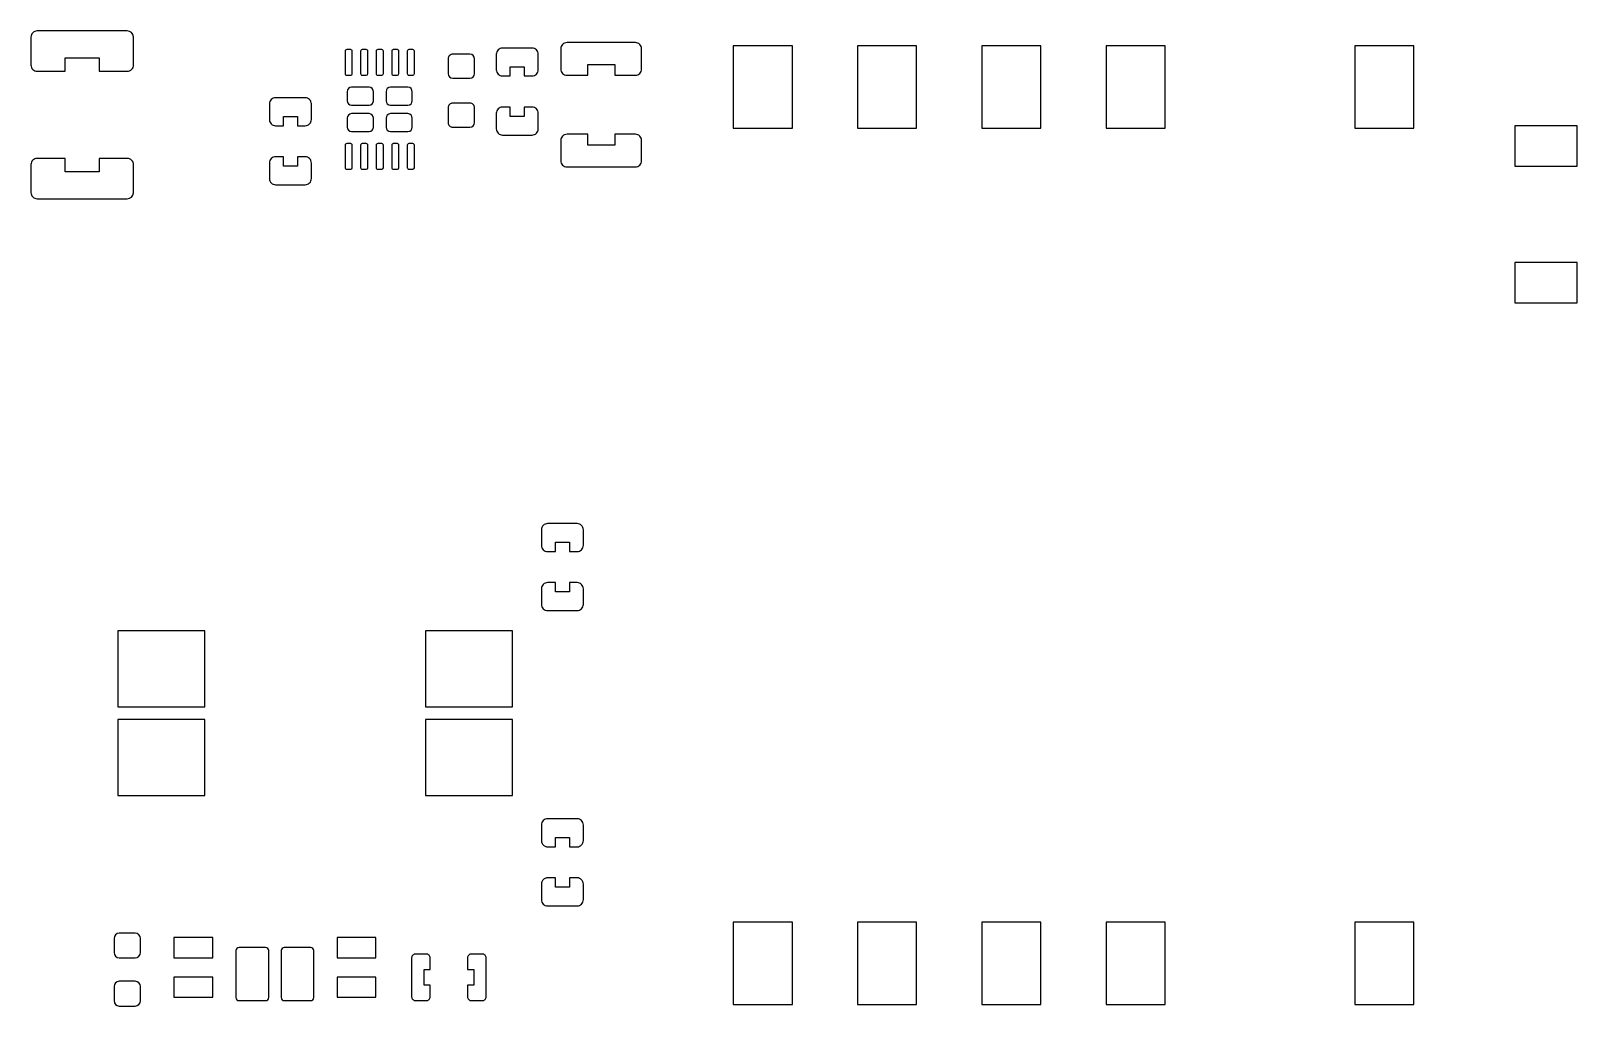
# Model space of a CAD drawing. Extents: x -210 to 210, y -160 to 160.
# Drawn here: x -131.55 to -81.8, y -42.58 to -11.2 of the extents above; entities that cross this region are included whole.
import ezdxf

# ---------------------------------------------------------------- set-up
doc = ezdxf.new("R2010")
doc.units = 0
doc.header["$MEASUREMENT"] = 0
doc.layers.get('0').update_dxf_attribs({"linetype": 'CONTINUOUS'})

msp = doc.modelspace()

# ---------------------------------------------------------------- linework, layer by layer
for points in [[(-128.25, -11.387, 0.395531), (-128.45001, -11.2), (-128.45001, -11.2), (-131.35, -11.2), (-131.35, -11.2, 0.414459), (-131.55, -11.4), (-131.55, -11.4), (-131.55, -12.3), (-131.55, -12.3, 0.414451), (-131.35, -12.5), (-131.35, -12.5), (-130.45, -12.5), (-130.45, -12.5), (-130.45, -12.067001), (-130.45, -12.067001), (-129.35001, -12.067001), (-129.35001, -12.067001), (-129.35001, -12.5), (-129.35001, -12.5), (-128.45001, -12.5), (-128.45001, -12.5, 0.414373), (-128.25, -12.3), (-128.25, -12.3), (-128.25, -11.387)], [(-121.21, -11.85, 0.414299), (-121.26, -11.8), (-121.26, -11.8), (-121.39, -11.8), (-121.39, -11.8, 0.414471), (-121.44, -11.85), (-121.44, -11.85), (-121.44, -12.575), (-121.44, -12.575, 0.414214), (-121.39, -12.625), (-121.39, -12.625), (-121.26, -12.625), (-121.26, -12.625, 0.414242), (-121.21, -12.575), (-121.21, -12.575), (-121.21, -11.85)], [(-120.71, -11.85, 0.414242), (-120.76, -11.8), (-120.76, -11.8), (-120.89, -11.8), (-120.89, -11.8, 0.414471), (-120.94, -11.85), (-120.94, -11.85), (-120.94, -12.575), (-120.94, -12.575, 0.414214), (-120.89, -12.625), (-120.89, -12.625), (-120.76, -12.625), (-120.76, -12.625, 0.414185), (-120.71, -12.575), (-120.71, -12.575), (-120.71, -11.85)], [(-120.21, -11.85, 0.414242), (-120.26, -11.8), (-120.26, -11.8), (-120.39, -11.8), (-120.39, -11.8, 0.414471), (-120.44, -11.85), (-120.44, -11.85), (-120.44, -12.575), (-120.44, -12.575, 0.414214), (-120.39, -12.625), (-120.39, -12.625), (-120.26, -12.625), (-120.26, -12.625, 0.414185), (-120.21, -12.575), (-120.21, -12.575), (-120.21, -11.85)], [(-119.71, -11.85, 0.414242), (-119.76, -11.8), (-119.76, -11.8), (-119.89, -11.8), (-119.89, -11.8, 0.414471), (-119.94, -11.85), (-119.94, -11.85), (-119.94, -12.575), (-119.94, -12.575, 0.414271), (-119.89, -12.625), (-119.89, -12.625), (-119.76, -12.625), (-119.76, -12.625, 0.414185), (-119.71, -12.575), (-119.71, -12.575), (-119.71, -11.85)], [(-119.21, -11.85, 0.414242), (-119.26, -11.8), (-119.26, -11.8), (-119.39, -11.8), (-119.39, -11.8, 0.414414), (-119.44, -11.85), (-119.44, -11.85), (-119.44, -12.575), (-119.44, -12.575, 0.414214), (-119.39, -12.625), (-119.39, -12.625), (-119.26, -12.625), (-119.26, -12.625, 0.414185), (-119.21, -12.575), (-119.21, -12.575), (-119.21, -11.85)], [(-115.225, -11.95, 0.414358), (-115.425, -11.75), (-115.425, -11.75), (-116.375, -11.75), (-116.375, -11.75, 0.414408), (-116.575, -11.95), (-116.575, -11.95), (-116.575, -12.45), (-116.575, -12.45, 0.414439), (-116.375, -12.65), (-116.375, -12.65), (-116.125, -12.65), (-116.125, -12.65), (-116.125, -12.35), (-116.125, -12.35), (-115.675, -12.35), (-115.675, -12.35), (-115.675, -12.65), (-115.675, -12.65), (-115.425, -12.65), (-115.425, -12.65, 0.414315), (-115.225, -12.45), (-115.225, -12.45), (-115.225, -11.95)], [(-111.9, -11.775, 0.414344), (-112.1, -11.575), (-112.1, -11.575), (-114.3, -11.575), (-114.3, -11.575, 0.414401), (-114.5, -11.775), (-114.5, -11.775), (-114.5, -12.425), (-114.5, -12.425, 0.414394), (-114.3, -12.625), (-114.3, -12.625), (-113.632998, -12.625), (-113.632998, -12.625), (-113.632998, -12.275), (-113.632998, -12.275), (-112.766992, -12.275), (-112.766992, -12.275), (-112.766992, -12.625), (-112.766992, -12.625), (-112.1, -12.625), (-112.1, -12.625, 0.414344), (-111.9, -12.425), (-111.9, -12.425), (-111.9, -11.775)], [(-117.275, -12.1, 0.414204), (-117.425, -11.95), (-117.425, -11.95), (-117.975, -11.95), (-117.975, -11.95, 0.41434), (-118.125, -12.1), (-118.125, -12.1), (-118.125, -12.575), (-118.125, -12.575, 0.414183), (-117.975, -12.725), (-117.975, -12.725), (-117.425, -12.725), (-117.425, -12.725, 0.414175), (-117.275, -12.575), (-117.275, -12.575), (-117.275, -12.1)], [(-122.525, -13.55, 0.414387), (-122.725, -13.35), (-122.725, -13.35), (-123.675, -13.35), (-123.675, -13.35, 0.414496), (-123.875, -13.55), (-123.875, -13.55), (-123.875, -14.05), (-123.875, -14.05, 0.414401), (-123.675, -14.25), (-123.675, -14.25), (-123.425, -14.25), (-123.425, -14.25), (-123.425, -13.95), (-123.425, -13.95), (-122.975, -13.95), (-122.975, -13.95), (-122.975, -14.25), (-122.975, -14.25), (-122.725, -14.25), (-122.725, -14.25, 0.414315), (-122.525, -14.05), (-122.525, -14.05), (-122.525, -13.55)], [(-120.527998, -13.156, 0.40531), (-120.667002, -13.011), (-120.667002, -13.011), (-121.232998, -13.011), (-121.232998, -13.011, 0.405389), (-121.372998, -13.156), (-121.372998, -13.156), (-121.372998, -13.444), (-121.372998, -13.444, 0.40541), (-121.232998, -13.589), (-121.232998, -13.589), (-120.667002, -13.589), (-120.667002, -13.589, 0.405318), (-120.527998, -13.444), (-120.527998, -13.444), (-120.527998, -13.156)], [(-119.277998, -13.156, 0.405271), (-119.416992, -13.011), (-119.416992, -13.011), (-119.982998, -13.011), (-119.982998, -13.011, 0.405389), (-120.122998, -13.156), (-120.122998, -13.156), (-120.122998, -13.444), (-120.122998, -13.444, 0.40541), (-119.982998, -13.589), (-119.982998, -13.589), (-119.416992, -13.589), (-119.416992, -13.589, 0.405299), (-119.277998, -13.444), (-119.277998, -13.444), (-119.277998, -13.156)], [(-120.527998, -14.006, 0.40532), (-120.667002, -13.861), (-120.667002, -13.861), (-121.232998, -13.861), (-121.232998, -13.861, 0.405389), (-121.372998, -14.006), (-121.372998, -14.006), (-121.372998, -14.294), (-121.372998, -14.294, 0.405391), (-121.232998, -14.439), (-121.232998, -14.439), (-120.667002, -14.439), (-120.667002, -14.439, 0.405299), (-120.527998, -14.294), (-120.527998, -14.294), (-120.527998, -14.006)], [(-119.277998, -14.006, 0.4053), (-119.416992, -13.861), (-119.416992, -13.861), (-119.982998, -13.861), (-119.982998, -13.861, 0.405389), (-120.122998, -14.006), (-120.122998, -14.006), (-120.122998, -14.294), (-120.122998, -14.294, 0.405391), (-119.982998, -14.439), (-119.982998, -14.439), (-119.416992, -14.439), (-119.416992, -14.439, 0.405279), (-119.277998, -14.294), (-119.277998, -14.294), (-119.277998, -14.006)], [(-117.275, -13.675, 0.414252), (-117.425, -13.525), (-117.425, -13.525), (-117.975, -13.525), (-117.975, -13.525, 0.41433), (-118.125, -13.675), (-118.125, -13.675), (-118.125, -14.15), (-118.125, -14.15, 0.414233), (-117.975, -14.3), (-117.975, -14.3), (-117.425, -14.3), (-117.425, -14.3, 0.414185), (-117.275, -14.15), (-117.275, -14.15), (-117.275, -13.675)], [(-115.225, -13.85, 0.414344), (-115.425, -13.65), (-115.425, -13.65), (-115.675, -13.65), (-115.675, -13.65), (-115.675, -13.95), (-115.675, -13.95), (-116.125, -13.95), (-116.125, -13.95), (-116.125, -13.65), (-116.125, -13.65), (-116.375, -13.65), (-116.375, -13.65, 0.414446), (-116.575, -13.85), (-116.575, -13.85), (-116.575, -14.35), (-116.575, -14.35, 0.414378), (-116.375, -14.55), (-116.375, -14.55), (-115.425, -14.55), (-115.425, -14.55, 0.414337), (-115.225, -14.35), (-115.225, -14.35), (-115.225, -13.85)], [(-121.21, -14.875, 0.414357), (-121.26, -14.825), (-121.26, -14.825), (-121.39, -14.825), (-121.39, -14.825, 0.414328), (-121.44, -14.875), (-121.44, -14.875), (-121.44, -15.6), (-121.44, -15.6, 0.414349), (-121.39, -15.65), (-121.39, -15.65), (-121.26, -15.65), (-121.26, -15.65, 0.414185), (-121.21, -15.6), (-121.21, -15.6), (-121.21, -14.875)], [(-120.71, -14.875, 0.414299), (-120.76, -14.825), (-120.76, -14.825), (-120.89, -14.825), (-120.89, -14.825, 0.414328), (-120.94, -14.875), (-120.94, -14.875), (-120.94, -15.6), (-120.94, -15.6, 0.414349), (-120.89, -15.65), (-120.89, -15.65), (-120.76, -15.65), (-120.76, -15.65, 0.414128), (-120.71, -15.6), (-120.71, -15.6), (-120.71, -14.875)], [(-120.21, -14.875, 0.414299), (-120.26, -14.825), (-120.26, -14.825), (-120.39, -14.825), (-120.39, -14.825, 0.414328), (-120.44, -14.875), (-120.44, -14.875), (-120.44, -15.6), (-120.44, -15.6, 0.414349), (-120.39, -15.65), (-120.39, -15.65), (-120.26, -15.65), (-120.26, -15.65, 0.414128), (-120.21, -15.6), (-120.21, -15.6), (-120.21, -14.875)], [(-119.71, -14.875, 0.414299), (-119.76, -14.825), (-119.76, -14.825), (-119.89, -14.825), (-119.89, -14.825, 0.414385), (-119.94, -14.875), (-119.94, -14.875), (-119.94, -15.6), (-119.94, -15.6, 0.414349), (-119.89, -15.65), (-119.89, -15.65), (-119.76, -15.65), (-119.76, -15.65, 0.414128), (-119.71, -15.6), (-119.71, -15.6), (-119.71, -14.875)], [(-119.21, -14.875, 0.414299), (-119.26, -14.825), (-119.26, -14.825), (-119.39, -14.825), (-119.39, -14.825, 0.414328), (-119.44, -14.875), (-119.44, -14.875), (-119.44, -15.6), (-119.44, -15.6, 0.414292), (-119.39, -15.65), (-119.39, -15.65), (-119.26, -15.65), (-119.26, -15.65, 0.414128), (-119.21, -15.6), (-119.21, -15.6), (-119.21, -14.875)], [(-111.9, -14.725, 0.41438), (-112.1, -14.525), (-112.1, -14.525), (-112.766992, -14.525), (-112.766992, -14.525), (-112.766992, -14.875), (-112.766992, -14.875), (-113.632998, -14.875), (-113.632998, -14.875), (-113.632998, -14.525), (-113.632998, -14.525), (-114.3, -14.525), (-114.3, -14.525, 0.414423), (-114.5, -14.725), (-114.5, -14.725), (-114.5, -15.375), (-114.5, -15.375, 0.414394), (-114.3, -15.575), (-114.3, -15.575), (-112.1, -15.575), (-112.1, -15.575, 0.414344), (-111.9, -15.375), (-111.9, -15.375), (-111.9, -14.725)], [(-128.25, -15.5, 0.41443), (-128.45001, -15.3), (-128.45001, -15.3), (-129.35001, -15.3), (-129.35001, -15.3), (-129.35001, -15.733), (-129.35001, -15.733), (-130.45, -15.733), (-130.45, -15.733), (-130.45, -15.3), (-130.45, -15.3), (-131.35, -15.3), (-131.35, -15.3, 0.414503), (-131.55, -15.5), (-131.55, -15.5), (-131.55, -16.4), (-131.55, -16.4, 0.414414), (-131.35, -16.6), (-131.35, -16.6), (-128.45001, -16.6), (-128.45001, -16.6, 0.395489), (-128.25, -16.412999), (-128.25, -16.412999), (-128.25, -15.5)], [(-122.525, -15.45, 0.414373), (-122.725, -15.25), (-122.725, -15.25), (-122.975, -15.25), (-122.975, -15.25), (-122.975, -15.55), (-122.975, -15.55), (-123.425, -15.55), (-123.425, -15.55), (-123.425, -15.25), (-123.425, -15.25), (-123.675, -15.25), (-123.675, -15.25, 0.414459), (-123.875, -15.45), (-123.875, -15.45), (-123.875, -15.95), (-123.875, -15.95, 0.414439), (-123.675, -16.15), (-123.675, -16.15), (-122.725, -16.15), (-122.725, -16.15, 0.414328), (-122.525, -15.95), (-122.525, -15.95), (-122.525, -15.45)], [(-113.775, -27.25, 0.414382), (-113.975, -27.05), (-113.975, -27.05), (-114.925, -27.05), (-114.925, -27.05, 0.414439), (-115.125, -27.25), (-115.125, -27.25), (-115.125, -27.75), (-115.125, -27.75, 0.414357), (-114.925, -27.95), (-114.925, -27.95), (-114.675, -27.95), (-114.675, -27.95), (-114.675, -27.65), (-114.675, -27.65), (-114.225, -27.65), (-114.225, -27.65), (-114.225, -27.95), (-114.225, -27.95), (-113.975, -27.95), (-113.975, -27.95, 0.414299), (-113.775, -27.75), (-113.775, -27.75), (-113.775, -27.25)], [(-113.775, -29.15, 0.414371), (-113.975, -28.95), (-113.975, -28.95), (-114.225, -28.95), (-114.225, -28.95), (-114.225, -29.25), (-114.225, -29.25), (-114.675, -29.25), (-114.675, -29.25), (-114.675, -28.95), (-114.675, -28.95), (-114.925, -28.95), (-114.925, -28.95, 0.414432), (-115.125, -29.15), (-115.125, -29.15), (-115.125, -29.65), (-115.125, -29.65, 0.414382), (-114.925, -29.85), (-114.925, -29.85), (-113.975, -29.85), (-113.975, -29.85, 0.414307), (-113.775, -29.65), (-113.775, -29.65), (-113.775, -29.15)], [(-113.775, -36.75, 0.414357), (-113.975, -36.55), (-113.975, -36.55), (-114.925, -36.55), (-114.925, -36.55, 0.414425), (-115.125, -36.75), (-115.125, -36.75), (-115.125, -37.25), (-115.125, -37.25, 0.414385), (-114.925, -37.45), (-114.925, -37.45), (-114.675, -37.45), (-114.675, -37.45), (-114.675, -37.15), (-114.675, -37.15), (-114.225, -37.15), (-114.225, -37.15), (-114.225, -37.45), (-114.225, -37.45), (-113.975, -37.45), (-113.975, -37.45, 0.414328), (-113.775, -37.25), (-113.775, -37.25), (-113.775, -36.75)], [(-113.775, -38.649998, 0.414364), (-113.975, -38.45), (-113.975, -38.45), (-114.225, -38.45), (-114.225, -38.45), (-114.225, -38.75), (-114.225, -38.75), (-114.675, -38.75), (-114.675, -38.75), (-114.675, -38.45), (-114.675, -38.45), (-114.925, -38.45), (-114.925, -38.45, 0.414392), (-115.125, -38.649998), (-115.125, -38.649998), (-115.125, -39.15), (-115.125, -39.15, 0.414396), (-114.925, -39.35), (-114.925, -39.35), (-113.975, -39.35), (-113.975, -39.35, 0.414335), (-113.775, -39.15), (-113.775, -39.15), (-113.775, -38.649998)], [(-128.025, -40.399998, 0.404392), (-128.194004, -40.225), (-128.194004, -40.225), (-128.705996, -40.225), (-128.705996, -40.225, 0.404453), (-128.875, -40.399998), (-128.875, -40.399998), (-128.875, -40.849998), (-128.875, -40.849998, 0.404393), (-128.705996, -41.025), (-128.705996, -41.025), (-128.194004, -41.025), (-128.194004, -41.025, 0.404357), (-128.025, -40.849998), (-128.025, -40.849998), (-128.025, -40.399998)], [(-123.9, -40.789001, 0.412936), (-124, -40.688999), (-124, -40.688999), (-124.852002, -40.688999), (-124.852002, -40.688999, 0.413476), (-124.952002, -40.789001), (-124.952002, -40.789001), (-124.952002, -42.3), (-124.952002, -42.3, 0.414714), (-124.852002, -42.4), (-124.852002, -42.4), (-124, -42.4), (-124, -42.4, 0.414128), (-123.9, -42.3), (-123.9, -42.3), (-123.9, -40.789001)], [(-122.447998, -40.789001, 0.413305), (-122.547998, -40.688999), (-122.547998, -40.688999), (-123.4, -40.688999), (-123.4, -40.688999, 0.412992), (-123.5, -40.789001), (-123.5, -40.789001), (-123.5, -42.3), (-123.5, -42.3, 0.414228), (-123.4, -42.4), (-123.4, -42.4), (-122.547998, -42.4), (-122.547998, -42.4, 0.4145), (-122.447998, -42.3), (-122.447998, -42.3), (-122.447998, -40.789001)], [(-118.7, -41.025, 0.41458), (-118.825, -40.9), (-118.825, -40.9), (-119.175, -40.9), (-119.175, -40.9, 0.41474), (-119.3, -41.025), (-119.3, -41.025), (-119.3, -42.275), (-119.3, -42.275, 0.414683), (-119.175, -42.4), (-119.175, -42.4), (-118.825, -42.4), (-118.825, -42.4, 0.414523), (-118.7, -42.275), (-118.7, -42.275), (-118.7, -41.9), (-118.7, -41.9), (-118.9, -41.9), (-118.9, -41.9), (-118.9, -41.4), (-118.9, -41.4), (-118.7, -41.4), (-118.7, -41.4), (-118.7, -41.025)], [(-116.9, -41.025, 0.41458), (-117.025, -40.9), (-117.025, -40.9), (-117.375, -40.9), (-117.375, -40.9, 0.414626), (-117.5, -41.025), (-117.5, -41.025), (-117.5, -41.4), (-117.5, -41.4), (-117.3, -41.4), (-117.3, -41.4), (-117.3, -41.9), (-117.3, -41.9), (-117.5, -41.9), (-117.5, -41.9), (-117.5, -42.275), (-117.5, -42.275, 0.414568), (-117.375, -42.4), (-117.375, -42.4), (-117.025, -42.4), (-117.025, -42.4, 0.414523), (-116.9, -42.275), (-116.9, -42.275), (-116.9, -41.025)], [(-128.025, -41.95, 0.404392), (-128.194004, -41.775), (-128.194004, -41.775), (-128.705996, -41.775), (-128.705996, -41.775, 0.404465), (-128.875, -41.95), (-128.875, -41.95), (-128.875, -42.4), (-128.875, -42.4, 0.404393), (-128.705996, -42.575), (-128.705996, -42.575), (-128.194004, -42.575), (-128.194004, -42.575, 0.404353), (-128.025, -42.4), (-128.025, -42.4), (-128.025, -41.95)]]:
    msp.add_lwpolyline(points, format="xyb")
for points in [[(-107.05, -11.675), (-108.95, -11.675), (-108.95, -11.675), (-108.95, -14.325), (-108.95, -14.325), (-107.05, -14.325), (-107.05, -14.325), (-107.05, -11.675)], [(-103.05, -11.675), (-104.95, -11.675), (-104.95, -11.675), (-104.95, -14.325), (-104.95, -14.325), (-103.05, -14.325), (-103.05, -14.325), (-103.05, -11.675)], [(-99.05, -11.675), (-100.95, -11.675), (-100.95, -11.675), (-100.95, -14.325), (-100.95, -14.325), (-99.05, -14.325), (-99.05, -14.325), (-99.05, -11.675)], [(-95.05, -11.675), (-96.95, -11.675), (-96.95, -11.675), (-96.95, -14.325), (-96.95, -14.325), (-95.05, -14.325), (-95.05, -14.325), (-95.05, -11.675)], [(-87.05, -11.675), (-88.95, -11.675), (-88.95, -11.675), (-88.95, -14.325), (-88.95, -14.325), (-87.05, -14.325), (-87.05, -14.325), (-87.05, -11.675)], [(-81.8, -14.25), (-83.8, -14.25), (-83.8, -14.25), (-83.8, -15.55), (-83.8, -15.55), (-81.8, -15.55), (-81.8, -15.55), (-81.8, -14.25)], [(-81.8, -18.649999), (-83.8, -18.649999), (-83.8, -18.649999), (-83.8, -19.95), (-83.8, -19.95), (-81.8, -19.95), (-81.8, -19.95), (-81.8, -18.649999)], [(-125.94999, -30.5), (-128.75, -30.5), (-128.75, -30.5), (-128.75, -32.95), (-128.75, -32.95), (-125.94999, -32.95), (-125.94999, -32.95), (-125.94999, -30.5)], [(-116.05, -30.5), (-118.85, -30.5), (-118.85, -30.5), (-118.85, -32.95), (-118.85, -32.95), (-116.05, -32.95), (-116.05, -32.95), (-116.05, -30.5)], [(-125.94999, -33.349998), (-128.75, -33.349998), (-128.75, -33.349998), (-128.75, -35.8), (-128.75, -35.8), (-125.94999, -35.8), (-125.94999, -35.8), (-125.94999, -33.349998)], [(-116.05, -33.349998), (-118.85, -33.349998), (-118.85, -33.349998), (-118.85, -35.8), (-118.85, -35.8), (-116.05, -35.8), (-116.05, -35.8), (-116.05, -33.349998)], [(-107.05, -39.875), (-108.95, -39.875), (-108.95, -39.875), (-108.95, -42.525), (-108.95, -42.525), (-107.05, -42.525), (-107.05, -42.525), (-107.05, -39.875)], [(-103.05, -39.875), (-104.95, -39.875), (-104.95, -39.875), (-104.95, -42.525), (-104.95, -42.525), (-103.05, -42.525), (-103.05, -42.525), (-103.05, -39.875)], [(-99.05, -39.875), (-100.95, -39.875), (-100.95, -39.875), (-100.95, -42.525), (-100.95, -42.525), (-99.05, -42.525), (-99.05, -42.525), (-99.05, -39.875)], [(-95.05, -39.875), (-96.95, -39.875), (-96.95, -39.875), (-96.95, -42.525), (-96.95, -42.525), (-95.05, -42.525), (-95.05, -42.525), (-95.05, -39.875)], [(-87.05, -39.875), (-88.95, -39.875), (-88.95, -39.875), (-88.95, -42.525), (-88.95, -42.525), (-87.05, -42.525), (-87.05, -42.525), (-87.05, -39.875)], [(-125.7, -40.369998), (-126.95, -40.369998), (-126.95, -40.369998), (-126.95, -41.02), (-126.95, -41.02), (-125.7, -41.02), (-125.7, -41.02), (-125.7, -40.369998)], [(-120.45, -40.369998), (-121.7, -40.369998), (-121.7, -40.369998), (-121.7, -41.02), (-121.7, -41.02), (-120.45, -41.02), (-120.45, -41.02), (-120.45, -40.369998)], [(-125.7, -41.64), (-126.95, -41.64), (-126.95, -41.64), (-126.95, -42.29), (-126.95, -42.29), (-125.7, -42.29), (-125.7, -42.29), (-125.7, -41.64)], [(-120.45, -41.64), (-121.7, -41.64), (-121.7, -41.64), (-121.7, -42.29), (-121.7, -42.29), (-120.45, -42.29), (-120.45, -42.29), (-120.45, -41.64)]]:
    msp.add_lwpolyline(points)

doc.saveas('drawing.dxf')
